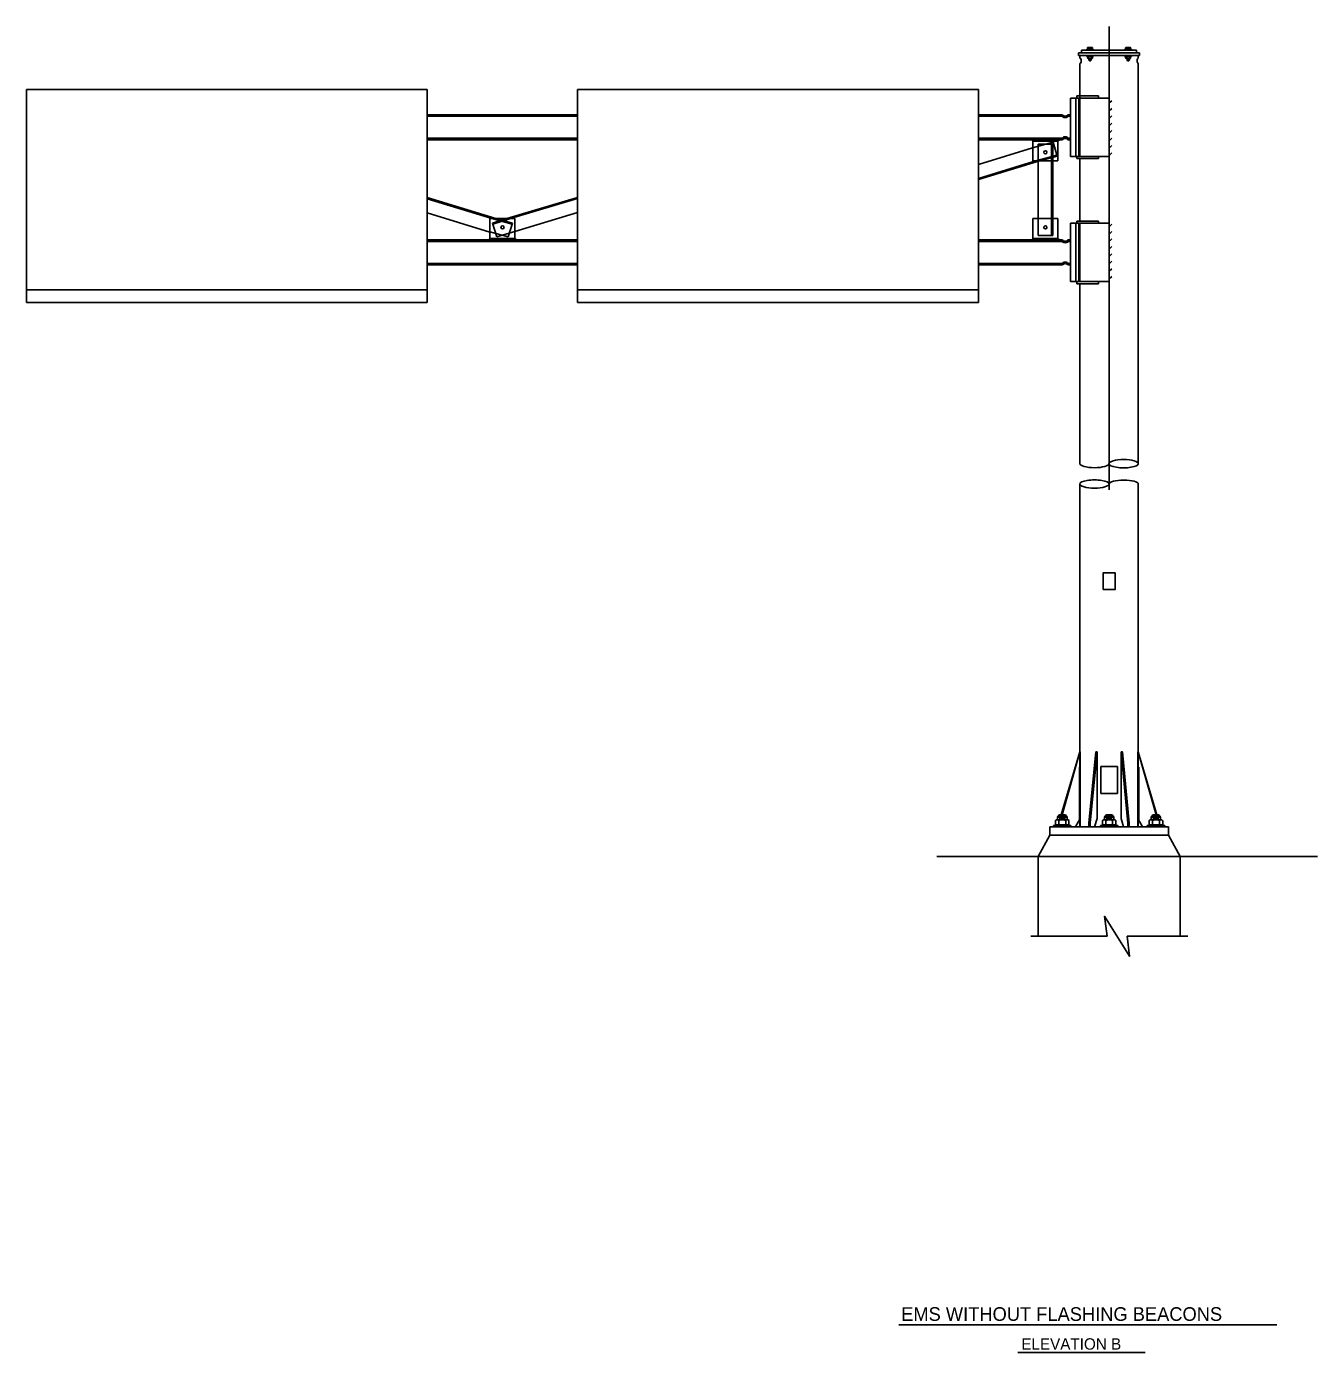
# Model space of a CAD drawing. Extents: x -1197 to -940, y 474 to 589.
# Drawn here: x -1002.17 to -976.4, y 473.74 to 500.22 of the extents above; entities that cross this region are included whole.
import ezdxf

# ---------------------------------------------------------------- set-up
doc = ezdxf.new("R2010")
doc.units = 0
doc.layers.add('es_EMS', color=7, linetype='Continuous')
doc.layers.add('es_NO-PLOT', color=7, linetype='Continuous')

msp = doc.modelspace()

# ---------------------------------------------------------------- linework, layer by layer
at = {"layer": 'es_EMS'}
for p, q in [((-980.558, 500.217), (-980.558, 490.966)), ((-981.167, 499.691), (-979.948, 499.691)), ((-981.167, 499.691), (-981.167, 499.638)), ((-981.106, 499.743), (-980.009, 499.743)), ((-981.106, 499.743), (-981.106, 499.691)), ((-980.873, 499.747), (-981.004, 499.747)), ((-981.003, 499.762), (-981.003, 499.747)), ((-980.873, 499.762), (-981.003, 499.762)), ((-980.989, 499.762), (-980.989, 499.791)), ((-980.898, 499.801), (-980.978, 499.801)), ((-980.967, 499.762), (-980.967, 499.792)), ((-980.91, 499.791), (-980.91, 499.762)), ((-980.888, 499.762), (-980.888, 499.791)), ((-980.873, 499.762), (-980.873, 499.747)), ((-980.243, 499.762), (-980.243, 499.747)), ((-980.243, 499.762), (-980.112, 499.762)), ((-980.242, 499.747), (-980.112, 499.747)), ((-980.227, 499.762), (-980.227, 499.791)), ((-980.217, 499.801), (-980.138, 499.801)), ((-980.206, 499.791), (-980.206, 499.762)), ((-980.148, 499.762), (-980.148, 499.792)), ((-980.127, 499.762), (-980.127, 499.791)), ((-980.112, 499.762), (-980.112, 499.747)), ((-980.009, 499.743), (-980.009, 499.691)), ((-979.948, 499.691), (-979.948, 499.638)), ((-981.167, 499.638), (-979.948, 499.638)), ((-981.141, 499.638), (-981.141, 499.586)), ((-981.141, 499.481), (-981.141, 498.789)), ((-981.003, 499.619), (-981.003, 499.634)), ((-981.003, 499.634), (-980.873, 499.634)), ((-981.003, 499.619), (-980.873, 499.619)), ((-980.988, 499.619), (-980.988, 499.59)), ((-980.978, 499.58), (-980.898, 499.58)), ((-980.966, 499.591), (-980.966, 499.619)), ((-980.963, 499.58), (-980.963, 499.543)), ((-980.915, 499.561), (-980.963, 499.561)), ((-980.963, 499.543), (-980.915, 499.543)), ((-980.963, 499.543), (-980.951, 499.531)), ((-980.951, 499.531), (-980.927, 499.531)), ((-980.915, 499.543), (-980.927, 499.531)), ((-980.915, 499.58), (-980.915, 499.543)), ((-980.909, 499.619), (-980.909, 499.589)), ((-980.887, 499.619), (-980.887, 499.591)), ((-980.873, 499.634), (-980.873, 499.619)), ((-980.243, 499.634), (-980.243, 499.619)), ((-980.112, 499.634), (-980.243, 499.634)), ((-980.112, 499.619), (-980.243, 499.619)), ((-980.228, 499.619), (-980.228, 499.591)), ((-980.138, 499.58), (-980.217, 499.58)), ((-980.206, 499.619), (-980.206, 499.589)), ((-980.2, 499.58), (-980.2, 499.543)), ((-980.2, 499.561), (-980.153, 499.561)), ((-980.153, 499.543), (-980.2, 499.543)), ((-980.2, 499.543), (-980.189, 499.531)), ((-980.165, 499.531), (-980.189, 499.531)), ((-980.153, 499.543), (-980.165, 499.531)), ((-980.153, 499.58), (-980.153, 499.543)), ((-980.149, 499.591), (-980.149, 499.619)), ((-980.127, 499.619), (-980.127, 499.59)), ((-980.112, 499.619), (-980.112, 499.634)), ((-979.974, 499.638), (-979.974, 499.586)), ((-979.974, 499.481), (-979.974, 491.498)), ((-1002.167, 494.706), (-1002.167, 498.956)), ((-994.167, 498.956), (-1002.167, 498.956)), ((-994.167, 494.706), (-994.167, 498.956)), ((-991.167, 494.706), (-991.167, 498.956)), ((-983.167, 494.706), (-983.167, 498.956)), ((-981.329, 498.789), (-980.558, 498.789)), ((-981.329, 497.622), (-981.329, 498.789)), ((-981.329, 498.789), (-980.754, 498.789)), ((-981.224, 497.622), (-981.224, 498.789)), ((-981.203, 498.831), (-980.77, 498.831)), ((-981.203, 498.789), (-981.203, 498.831)), ((-981.162, 497.622), (-981.162, 498.789)), ((-981.141, 497.622), (-981.141, 498.789)), ((-980.77, 498.789), (-980.77, 498.831)), ((-980.558, 497.622), (-980.558, 498.789)), ((-980.558, 498.69), (-980.505, 498.731)), ((-980.558, 498.53), (-980.505, 498.583)), ((-991.167, 498.456), (-994.167, 498.456)), ((-991.167, 498.425), (-994.167, 498.425)), ((-981.486, 498.456), (-983.167, 498.456)), ((-981.486, 498.425), (-983.167, 498.425)), ((-981.381, 498.456), (-981.329, 498.456)), ((-981.381, 498.425), (-981.329, 498.425)), ((-980.558, 498.382), (-980.505, 498.434)), ((-980.558, 498.233), (-980.505, 498.286)), ((-980.558, 498.085), (-980.505, 498.138)), ((-991.167, 497.987), (-994.167, 497.987)), ((-991.167, 497.956), (-994.167, 497.956)), ((-981.486, 497.987), (-983.167, 497.987)), ((-981.486, 497.956), (-983.167, 497.956)), ((-983.167, 497.463), (-982.086, 497.796)), ((-982.109, 497.956), (-982.079, 497.926)), ((-982.086, 497.796), (-981.676, 497.908)), ((-981.579, 497.926), (-982.079, 497.926)), ((-982.02, 497.956), (-981.99, 497.926)), ((-981.974, 497.532), (-981.974, 497.865)), ((-981.974, 497.865), (-981.682, 497.865)), ((-981.872, 497.956), (-981.842, 497.926)), ((-981.724, 497.956), (-981.694, 497.926)), ((-981.704, 497.533), (-981.704, 497.865)), ((-981.683, 497.533), (-981.683, 497.865)), ((-981.592, 497.631), (-981.676, 497.908)), ((-981.549, 497.956), (-981.579, 497.926)), ((-981.381, 497.987), (-981.329, 497.987)), ((-981.381, 497.956), (-981.329, 497.956)), ((-980.558, 497.937), (-980.505, 497.989)), ((-980.558, 497.788), (-980.505, 497.841)), ((-983.167, 497.16), (-981.987, 497.524)), ((-983.167, 497.183), (-982.065, 497.524)), ((-981.912, 497.532), (-982.079, 497.532)), ((-982.065, 497.524), (-981.598, 497.651)), ((-981.987, 497.524), (-981.592, 497.631)), ((-981.974, 497.532), (-981.974, 496.38)), ((-981.579, 497.532), (-981.912, 497.532)), ((-981.704, 497.532), (-981.704, 496.38)), ((-981.683, 497.532), (-981.683, 496.38)), ((-981.329, 497.622), (-980.558, 497.622)), ((-981.329, 497.622), (-980.754, 497.622)), ((-981.203, 497.622), (-981.203, 497.581)), ((-981.203, 497.581), (-980.77, 497.581)), ((-981.141, 497.581), (-981.141, 496.331)), ((-980.77, 497.622), (-980.77, 497.581)), ((-980.558, 497.64), (-980.505, 497.692)), ((-994.167, 496.802), (-992.801, 496.38)), ((-994.167, 496.778), (-992.88, 496.38)), ((-991.167, 496.805), (-992.577, 496.38)), ((-991.167, 496.783), (-992.505, 496.38)), ((-994.167, 496.499), (-992.917, 496.113)), ((-991.167, 496.503), (-992.421, 496.125)), ((-992.753, 496.38), (-992.917, 496.38)), ((-992.88, 496.38), (-992.475, 496.27)), ((-992.577, 496.38), (-992.865, 496.292)), ((-992.865, 496.292), (-992.781, 496.016)), ((-992.505, 496.38), (-992.859, 496.272)), ((-992.793, 496.38), (-992.469, 496.292)), ((-992.495, 496.38), (-992.757, 496.38)), ((-992.469, 496.292), (-992.553, 496.016)), ((-992.417, 496.38), (-992.494, 496.38)), ((-981.579, 496.38), (-982.079, 496.38)), ((-981.974, 496.38), (-981.974, 496.046)), ((-981.704, 496.379), (-981.704, 496.046)), ((-981.683, 496.379), (-981.683, 496.046)), ((-981.329, 495.122), (-981.329, 496.289)), ((-981.329, 496.289), (-980.558, 496.289)), ((-981.329, 496.289), (-980.754, 496.289)), ((-981.224, 495.122), (-981.224, 496.289)), ((-981.203, 496.331), (-980.77, 496.331)), ((-981.203, 496.331), (-981.203, 496.289)), ((-981.162, 495.122), (-981.162, 496.289)), ((-981.141, 495.122), (-981.141, 496.289)), ((-980.77, 496.331), (-980.77, 496.289)), ((-980.558, 495.122), (-980.558, 496.289)), ((-980.558, 496.219), (-980.505, 496.272)), ((-991.167, 495.956), (-994.167, 495.956)), ((-992.947, 495.956), (-992.917, 495.986)), ((-992.947, 495.956), (-992.387, 495.956)), ((-992.917, 496.114), (-992.553, 496.016)), ((-992.417, 495.986), (-992.917, 495.986)), ((-992.859, 495.956), (-992.829, 495.986)), ((-992.421, 496.125), (-992.781, 496.016)), ((-992.71, 495.956), (-992.68, 495.986)), ((-992.562, 495.956), (-992.532, 495.986)), ((-992.387, 495.956), (-992.417, 495.986)), ((-981.486, 495.956), (-983.167, 495.956)), ((-982.109, 495.956), (-982.079, 495.986)), ((-981.579, 495.986), (-982.079, 495.986)), ((-981.974, 496.046), (-981.682, 496.046)), ((-981.934, 495.956), (-981.964, 495.986)), ((-981.785, 495.956), (-981.815, 495.986)), ((-981.637, 495.956), (-981.667, 495.986)), ((-981.549, 495.956), (-981.579, 495.986)), ((-981.381, 495.956), (-981.329, 495.956)), ((-980.558, 496.071), (-980.505, 496.123)), ((-980.558, 495.922), (-980.505, 495.975)), ((-991.167, 495.925), (-994.167, 495.925)), ((-981.486, 495.925), (-983.167, 495.925)), ((-981.381, 495.925), (-981.329, 495.925)), ((-980.558, 495.774), (-980.505, 495.826)), ((-980.558, 495.626), (-980.505, 495.678)), ((-991.167, 495.487), (-994.167, 495.487)), ((-991.167, 495.456), (-994.167, 495.456)), ((-981.486, 495.487), (-983.167, 495.487)), ((-981.486, 495.456), (-983.167, 495.456)), ((-981.381, 495.487), (-981.329, 495.487)), ((-981.381, 495.456), (-981.329, 495.456)), ((-980.558, 495.477), (-980.505, 495.53)), ((-980.558, 495.329), (-980.505, 495.381)), ((-980.558, 495.181), (-980.505, 495.222)), ((-981.329, 495.122), (-980.558, 495.122)), ((-981.329, 495.122), (-980.754, 495.122)), ((-981.203, 495.081), (-981.203, 495.122)), ((-981.203, 495.081), (-980.77, 495.081)), ((-981.141, 495.081), (-981.141, 491.487)), ((-980.77, 495.081), (-980.77, 495.122)), ((-994.167, 494.706), (-1002.167, 494.706)), ((-983.167, 494.706), (-991.167, 494.706)), ((-981.141, 484.234), (-981.141, 491.081)), ((-979.974, 484.234), (-979.974, 491.081)), ((-980.436, 489.142), (-980.436, 489.142)), ((-981.141, 485.732), (-981.512, 484.475)), ((-981.141, 485.732), (-981.496, 484.475)), ((-981.133, 485.732), (-981.133, 484.234)), ((-980.824, 485.734), (-980.962, 484.307)), ((-980.797, 485.734), (-980.934, 484.306)), ((-980.797, 485.734), (-980.824, 485.734)), ((-980.797, 485.734), (-980.797, 484.402)), ((-980.318, 485.734), (-980.318, 484.402)), ((-980.318, 485.734), (-980.181, 484.307)), ((-980.318, 485.734), (-980.291, 485.734)), ((-980.291, 485.734), (-980.154, 484.307)), ((-979.982, 485.732), (-979.982, 484.234)), ((-979.974, 485.732), (-979.62, 484.475)), ((-979.974, 485.732), (-979.604, 484.475)), ((-981.151, 485.425), (-981.151, 484.381)), ((-980.724, 485.442), (-980.391, 485.442)), ((-980.724, 484.901), (-980.724, 485.442)), ((-980.391, 484.901), (-980.391, 485.442)), ((-979.964, 485.425), (-979.964, 484.381)), ((-980.724, 484.901), (-980.391, 484.901)), ((-981.627, 484.361), (-981.627, 484.272)), ((-981.587, 484.426), (-981.554, 484.475)), ((-981.587, 484.377), (-981.587, 484.426)), ((-981.396, 484.377), (-981.587, 484.377)), ((-981.396, 484.377), (-981.587, 484.377)), ((-981.396, 484.426), (-981.586, 484.426)), ((-981.561, 484.272), (-981.561, 484.362)), ((-981.428, 484.475), (-981.554, 484.475)), ((-981.428, 484.45), (-981.554, 484.45)), ((-981.428, 484.401), (-981.554, 484.401)), ((-981.428, 484.475), (-981.396, 484.426)), ((-981.424, 484.272), (-981.424, 484.36)), ((-981.396, 484.377), (-981.396, 484.426)), ((-981.358, 484.272), (-981.358, 484.36)), ((-981.133, 484.401), (-981.227, 484.234)), ((-980.962, 484.307), (-980.962, 484.234)), ((-980.934, 484.307), (-980.962, 484.307)), ((-980.934, 484.307), (-980.934, 484.234)), ((-980.797, 484.402), (-980.846, 484.234)), ((-980.689, 484.272), (-980.689, 484.36)), ((-980.618, 484.475), (-980.65, 484.426)), ((-980.65, 484.426), (-980.465, 484.426)), ((-980.65, 484.377), (-980.65, 484.426)), ((-980.65, 484.377), (-980.464, 484.377)), ((-980.65, 484.377), (-980.464, 484.377)), ((-980.623, 484.272), (-980.623, 484.36)), ((-980.618, 484.475), (-980.497, 484.475)), ((-980.618, 484.45), (-980.497, 484.45)), ((-980.618, 484.401), (-980.497, 484.401)), ((-980.464, 484.426), (-980.497, 484.475)), ((-980.49, 484.272), (-980.49, 484.362)), ((-980.464, 484.377), (-980.464, 484.426)), ((-980.423, 484.361), (-980.423, 484.272)), ((-980.318, 484.402), (-980.269, 484.234)), ((-980.181, 484.307), (-980.154, 484.307)), ((-980.181, 484.307), (-980.181, 484.234)), ((-980.154, 484.307), (-980.154, 484.234)), ((-979.982, 484.401), (-979.889, 484.234)), ((-979.758, 484.272), (-979.758, 484.36)), ((-979.687, 484.475), (-979.72, 484.426)), ((-979.72, 484.426), (-979.53, 484.426)), ((-979.72, 484.377), (-979.72, 484.426)), ((-979.72, 484.377), (-979.529, 484.377)), ((-979.72, 484.377), (-979.529, 484.377)), ((-979.692, 484.272), (-979.692, 484.36)), ((-979.687, 484.475), (-979.562, 484.475)), ((-979.687, 484.45), (-979.562, 484.45)), ((-979.687, 484.401), (-979.562, 484.401)), ((-979.529, 484.426), (-979.562, 484.475)), ((-979.554, 484.272), (-979.554, 484.362)), ((-979.529, 484.377), (-979.529, 484.426)), ((-979.488, 484.361), (-979.488, 484.272)), ((-981.974, 483.642), (-981.742, 484.067)), ((-981.742, 484.234), (-981.742, 484.067)), ((-981.742, 484.234), (-981.742, 484.067)), ((-981.742, 484.234), (-979.374, 484.234)), ((-981.742, 484.067), (-979.374, 484.067)), ((-981.742, 484.067), (-979.374, 484.067)), ((-981.32, 484.259), (-981.668, 484.259)), ((-981.627, 484.272), (-981.358, 484.272)), ((-981.616, 484.268), (-981.616, 484.272)), ((-981.373, 484.268), (-981.616, 484.268)), ((-981.373, 484.268), (-981.373, 484.272)), ((-980.726, 484.259), (-980.383, 484.259)), ((-980.423, 484.272), (-980.689, 484.272)), ((-980.674, 484.268), (-980.674, 484.272)), ((-980.674, 484.268), (-980.435, 484.268)), ((-980.435, 484.268), (-980.435, 484.272)), ((-979.795, 484.259), (-979.448, 484.259)), ((-979.488, 484.272), (-979.758, 484.272)), ((-979.743, 484.268), (-979.743, 484.272)), ((-979.743, 484.268), (-979.499, 484.268)), ((-979.499, 484.268), (-979.499, 484.272)), ((-979.374, 484.234), (-979.374, 484.067)), ((-979.374, 484.228), (-979.374, 484.067)), ((-979.141, 483.642), (-979.374, 484.067)), ((-983.993, 483.642), (-981.974, 483.642)), ((-981.974, 483.642), (-981.974, 482.05)), ((-981.974, 483.642), (-979.141, 483.642)), ((-981.974, 483.642), (-979.141, 483.642)), ((-979.141, 483.642), (-979.141, 482.05)), ((-979.141, 483.642), (-976.398, 483.642)), ((-982.117, 482.05), (-981.147, 482.05)), ((-981.147, 482.05), (-980.597, 482.05)), ((-980.197, 482.05), (-979.647, 482.05)), ((-980.168, 482.05), (-978.989, 482.05))]:
    msp.add_line(p, q, dxfattribs=at)
for points in [[(-991.167, 498.956), (-983.167, 498.956)], [(-982.079, 497.782), (-982.079, 497.956)], [(-981.579, 497.532), (-981.579, 497.956)], [(-982.079, 497.532), (-982.079, 497.776)], [(-992.917, 496.38), (-992.917, 496.133)], [(-992.417, 496.38), (-992.417, 496.119)], [(-982.079, 496.38), (-982.079, 495.956)], [(-981.579, 496.38), (-981.579, 495.956)], [(-992.917, 496.133), (-992.917, 495.956)], [(-992.417, 496.119), (-992.417, 495.956)], [(-1002.167, 494.956), (-994.167, 494.956)], [(-991.167, 494.956), (-983.167, 494.956)], [(-980.679, 488.976), (-980.436, 488.976), (-980.436, 489.142), (-980.436, 489.307), (-980.679, 489.307), (-980.679, 488.976)], [(-981.668, 484.234), (-981.668, 484.259)], [(-981.32, 484.234), (-981.32, 484.259)], [(-980.726, 484.234), (-980.726, 484.259)], [(-980.383, 484.234), (-980.383, 484.259)], [(-979.795, 484.234), (-979.795, 484.259)], [(-979.448, 484.234), (-979.448, 484.259)], [(-980.197, 482.05), (-980.147, 481.65), (-980.647, 482.45), (-980.597, 482.05)]]:
    msp.add_lwpolyline(points, dxfattribs=at)
for centre in [(-981.829, 497.706), (-992.667, 496.206), (-981.829, 496.206)]:
    msp.add_circle(centre, 0.0312, dxfattribs=at)
for centre, radius, start, end in [((-980.978, 499.79), 0.0108, 8.2125, 179.2776), ((-980.956, 499.79), 0.0108, 91.8976, 179.5004), ((-980.92, 499.79), 0.0108, 359.6015, 87.0732), ((-980.899, 499.79), 0.0108, 3.6172, 175.1952), ((-980.217, 499.79), 0.0108, 4.8048, 176.3828), ((-980.195, 499.79), 0.0108, 92.9268, 180.3985), ((-980.159, 499.79), 0.0108, 0.4996, 88.1024), ((-980.138, 499.79), 0.0108, 0.7224, 171.7875), ((-980.977, 499.591), 0.0108, 183.6172, 355.1952), ((-980.956, 499.591), 0.0108, 179.6015, 267.0732), ((-980.92, 499.591), 0.0108, 271.8976, 359.5004), ((-980.898, 499.591), 0.0108, 188.2125, 359.2776), ((-980.217, 499.591), 0.0108, 180.7224, 351.7875), ((-980.196, 499.591), 0.0108, 180.4996, 268.1024), ((-980.16, 499.591), 0.0108, 272.9268, 0.3985), ((-980.138, 499.591), 0.0108, 184.8049, 356.3828), ((-981.595, 484.336), 0.0412, 36.494, 142.7621), ((-981.39, 484.338), 0.04, 34.7651, 145.979), ((-980.656, 484.338), 0.04, 34.021, 145.2349), ((-980.456, 484.336), 0.0412, 37.2379, 143.506), ((-979.725, 484.338), 0.04, 34.021, 145.2349), ((-979.521, 484.336), 0.0412, 37.2379, 143.506)]:
    msp.add_arc(centre, radius, start, end, dxfattribs=at)
for centre, major_axis, ratio, start_param, end_param in [((-980.017, 499.572), (-0.088, -0.639), 0.591952, 4.606258, 4.606483), ((-981.141, 499.533), (0, -0.0525), 0.5, 0, 3.141593), ((-979.974, 499.533), (0, -0.0525), 0.5, 3.141593, 6.283015), ((-981.433, 498.456), (-0.0525, 0), 0.5, 0, 3.141593), ((-981.433, 498.425), (-0.0525, 0), 0.5, 0, 3.141593), ((-981.433, 497.987), (-0.0525, 0), 0.5, 3.141593, 6.283185), ((-981.433, 497.956), (-0.0525, 0), 0.5, 3.141593, 6.283185), ((-981.433, 495.956), (-0.0525, 0), 0.5, 0, 3.141593), ((-981.433, 495.925), (-0.0525, 0), 0.5, 0, 3.141593), ((-981.433, 495.487), (-0.0525, 0), 0.5, 3.141593, 6.283185), ((-981.433, 495.456), (-0.0525, 0), 0.5, 3.141593, 6.283185), ((-980.85, 491.487), (0.291, 0), 0.272969, 3.141593, 6.283185), ((-980.267, 491.487), (-0.293, 0), 0.281747, 3.141593, 6.283185), ((-980.267, 491.487), (-0.293, 0), 0.281747, 0, 3.141593), ((-980.849, 491.081), (0.293, 0), 0.281747, 0, 3.141593), ((-980.849, 491.081), (0.293, 0), 0.281747, 3.141593, 6.283185), ((-980.265, 491.081), (-0.291, 0), 0.272969, 3.141593, 6.283185), ((-981.463, 484.287), (-0.12, 0.049), 0.642204, 4.644436, 5.895925), ((-980.581, 484.287), (-0.114, -0.048), 0.679338, 3.539986, 4.791474), ((-979.653, 484.287), (-0.12, -0.049), 0.642204, 3.528853, 4.780342)]:
    msp.add_ellipse(centre, major_axis=major_axis, ratio=ratio, start_param=start_param, end_param=end_param, dxfattribs=at)
at = {"layer": 'es_NO-PLOT'}
for p, q in [((-984.755, 474.294), (-977.212, 474.294)), ((-982.38, 473.739), (-979.839, 473.739))]:
    msp.add_line(p, q, dxfattribs=at)

# ---------------------------------------------------------------- texts
for s, height, p in [('EMS WITHOUT FLASHING BEACONS', 0.27289, (-984.708, 474.37)), ('ELEVATION B', 0.22741, (-982.31, 473.795))]:
    msp.add_text(s, height=height, dxfattribs=at).set_placement(p)

doc.saveas('drawing.dxf')
